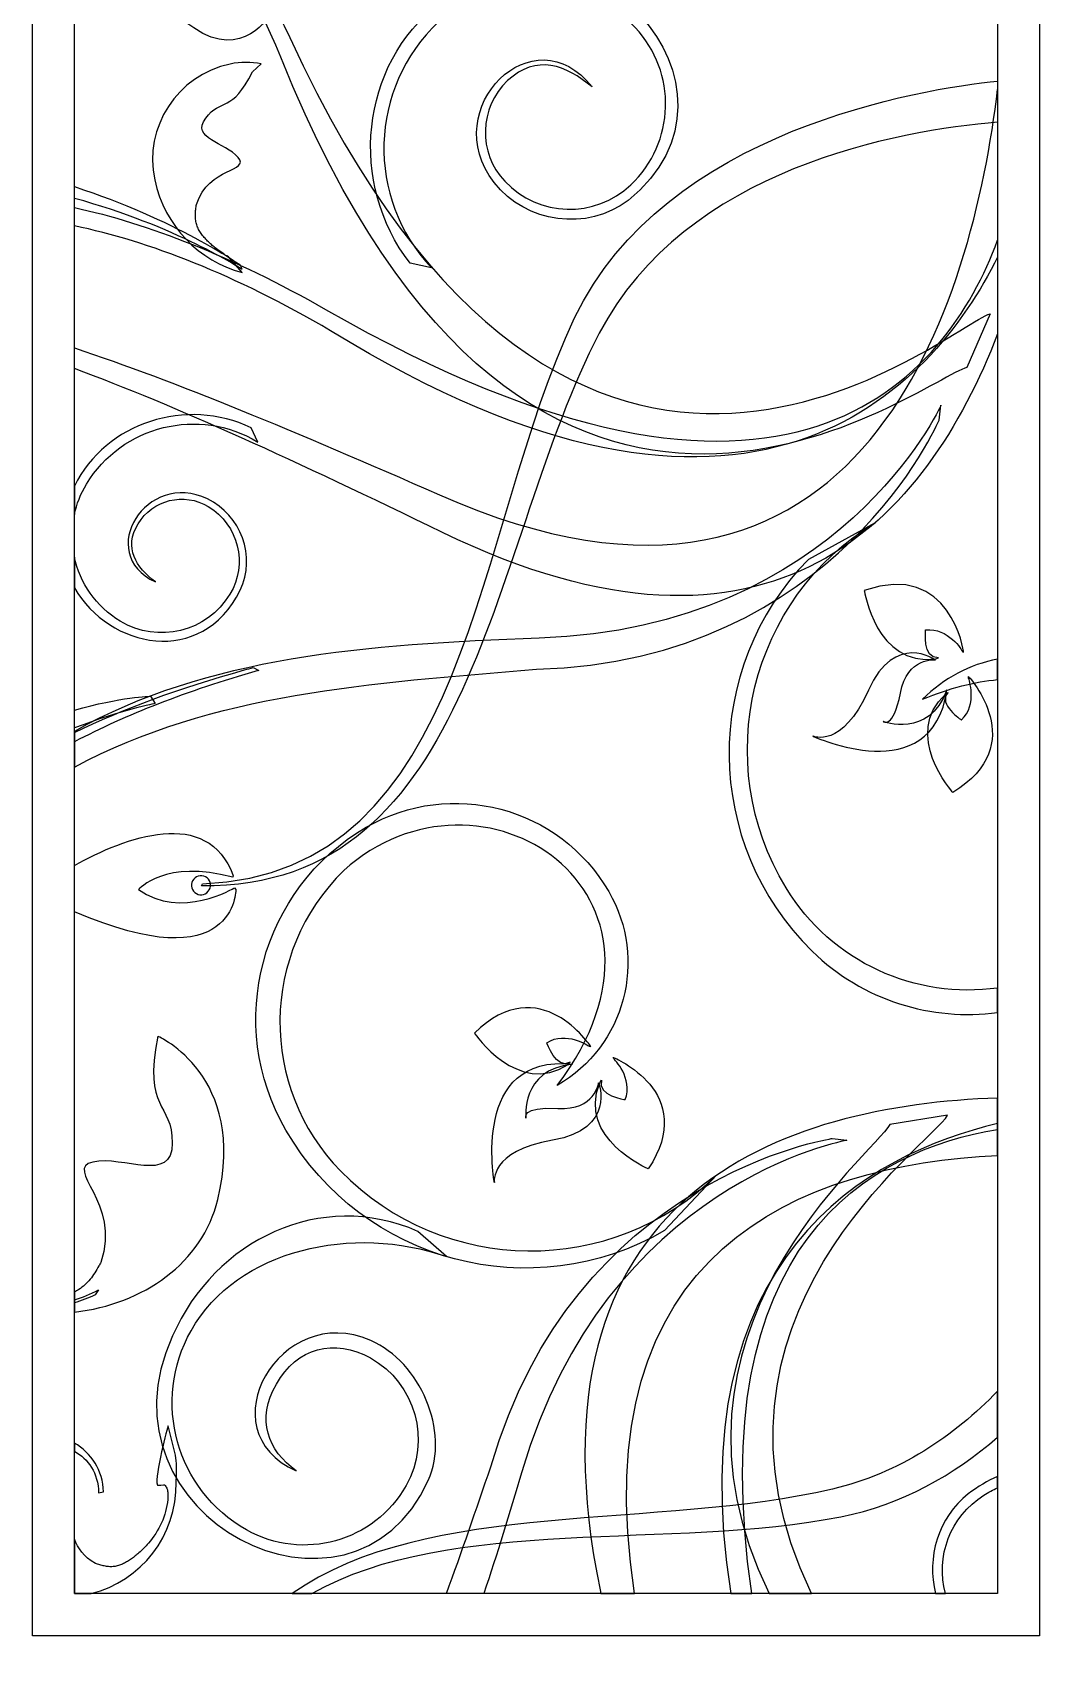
# Model space of a CAD drawing. Header units: centimetres. Extents: x -30 to 26, y -108 to 108.
# Drawn here: x -30 to 25.6, y -108.1 to -18.8 of the extents above; entities that cross this region are included whole.
import ezdxf

# ---------------------------------------------------------------- set-up
doc = ezdxf.new("R2010")
doc.units = ezdxf.units.CM
doc.header["$MEASUREMENT"] = 0
doc.layers.add('layer 1', color=7, linetype='Continuous')

msp = doc.modelspace()

# ---------------------------------------------------------------- linework, layer by layer
at = {"layer": 'layer 1', "color": 240}
for points, knots in [([(-30.03247, 76.08532), (-30.03247, 76.08532), (-30.03247, -107.32475), (-30.03247, -107.32475), (-30.03247, -107.32475), (-30.03247, -107.32475), (25.57028, -107.32475), (25.57028, -107.32475), (25.57028, -107.32475), (25.57028, -107.32475), (25.57028, 75.80665), (25.57028, 75.80665), (25.57028, 75.80665), (19.02279, 103.763), (-20.97378, 108.46851), (-30.03247, 76.08532)], [0, 0, 0, 0, 0.2, 0.2, 0.2, 0.2, 0.4, 0.4, 0.4, 0.4, 0.6, 0.6, 0.6, 0.6, 1, 1, 1, 1]), ([(-27.71568, 76.07787), (-27.71568, 76.07787), (-27.71568, -104.99393), (-27.71568, -104.99393), (-27.71568, -104.99393), (-27.71568, -104.99393), (23.2535, -104.99393), (23.2535, -104.99393), (23.2535, -104.99393), (23.2535, -104.99393), (23.2535, 76.07788), (23.2535, 76.07788), (23.2535, 76.07788), (17.25163, 100.58528), (-19.49713, 105.33198), (-27.71568, 76.07787)], [0, 0, 0, 0, 0.2, 0.2, 0.2, 0.2, 0.4, 0.4, 0.4, 0.4, 0.6, 0.6, 0.6, 0.6, 1, 1, 1, 1]), ([(22.83953, -34.3134), (20.54816, -34.94154), (-0.01399, -53.38529), (-15.82882, -19.04778), (-15.82882, -19.04778), (-19.09729, -11.95089), (-23.33697, -9.58166), (-27.71568, -8.79968), (-27.71568, -8.79968), (-27.71568, -8.79968), (-27.71568, -9.35522), (-27.71568, -9.35522), (-27.71568, -9.35522), (-23.3711, -10.32968), (-19.24193, -12.88183), (-16.31889, -20.14379), (-16.31889, -20.14379), (-2.20249, -55.21224), (19.23812, -37.797), (21.55679, -37.28225), (21.55679, -37.28225), (21.55679, -37.28225), (22.83953, -34.3134), (22.83953, -34.3134)], [0, 0, 0, 0, 0.14285714, 0.14285714, 0.14285714, 0.14285714, 0.28571429, 0.28571429, 0.28571429, 0.28571429, 0.42857143, 0.42857143, 0.42857143, 0.42857143, 0.57142857, 0.57142857, 0.57142857, 0.57142857, 0.71428571, 0.71428571, 0.71428571, 0.71428571, 1, 1, 1, 1]), ([(-8.00319, -31.77146), (-11.64647, -27.91606), (-11.47446, -21.8355), (-7.61828, -18.19231), (-7.61828, -18.19231), (-4.53344, -15.27711), (0.32963, -15.41358), (3.24509, -18.49881), (3.24509, -18.49881), (5.57737, -20.96749), (5.46715, -24.85823), (2.99969, -27.19106), (2.99969, -27.19106), (1.02471, -29.05652), (-2.08773, -28.96754), (-3.95352, -26.99269), (-3.95352, -26.99269), (-5.44579, -25.41458), (-5.37546, -22.92369), (-3.79641, -21.43157), (-3.79641, -21.43157), (-2.21984, -19.94225), (-0.54655, -20.58134), (0.86329, -21.78011), (0.86329, -21.78011), (-2.31788, -17.66846), (-7.72613, -22.94124), (-4.53571, -27.06525), (-4.53571, -27.06525), (-2.79926, -29.30952), (0.60824, -29.78057), (2.85214, -28.04312), (2.85214, -28.04312), (10.49782, -21.94617), (0.58979, -10.68093), (-7.58484, -17.18168), (-7.58484, -17.18168), (-11.96834, -20.57359), (-12.57841, -27.12621), (-9.18636, -31.51078), (-9.18636, -31.51078), (-9.18636, -31.51078), (-8.00319, -31.77146), (-8.00319, -31.77146)], [0, 0, 0, 0, 0.08333333, 0.08333333, 0.08333333, 0.08333333, 0.16666667, 0.16666667, 0.16666667, 0.16666667, 0.25, 0.25, 0.25, 0.25, 0.33333333, 0.33333333, 0.33333333, 0.33333333, 0.41666667, 0.41666667, 0.41666667, 0.41666667, 0.5, 0.5, 0.5, 0.5, 0.58333333, 0.58333333, 0.58333333, 0.58333333, 0.66666667, 0.66666667, 0.66666667, 0.66666667, 0.75, 0.75, 0.75, 0.75, 0.83333333, 0.83333333, 0.83333333, 0.83333333, 1, 1, 1, 1]), ([(-16.88084, -17.69904), (-16.88084, -17.69904), (-18.31886, -18.95165), (-19.53843, -17.59079), (-19.53843, -17.59079), (-20.75878, -16.22777), (-21.67588, -16.77657), (-21.67588, -16.77657), (-21.67588, -16.77657), (-21.67588, -16.77657), (-20.72719, -15.48356), (-17.78376, -16.34974), (-17.78376, -16.34974), (-17.78376, -16.34974), (-17.78326, -16.31212), (-17.78326, -16.31212), (-17.78326, -16.31212), (-23.08063, -13.6408), (-25.28746, -17.12801), (-25.28746, -17.12801), (-25.28746, -17.12801), (-25.28746, -17.12801), (-23.8176, -16.61524), (-21.11694, -18.51449), (-21.11694, -18.51449), (-18.41658, -20.41334), (-16.89242, -17.74706), (-16.89242, -17.74706), (-16.89242, -17.74706), (-16.89242, -17.74706), (-16.88084, -17.69904), (-16.88084, -17.69904)], [0, 0, 0, 0, 0.11111111, 0.11111111, 0.11111111, 0.11111111, 0.22222222, 0.22222222, 0.22222222, 0.22222222, 0.33333333, 0.33333333, 0.33333333, 0.33333333, 0.44444444, 0.44444444, 0.44444444, 0.44444444, 0.55555556, 0.55555556, 0.55555556, 0.55555556, 0.66666667, 0.66666667, 0.66666667, 0.66666667, 0.77777778, 0.77777778, 0.77777778, 0.77777778, 1, 1, 1, 1]), ([(-18.45338, -32.03469), (-20.81362, -31.38857), (-22.73873, -29.47771), (-23.28054, -26.91875), (-23.28054, -26.91875), (-23.89865, -24.00018), (-22.03409, -21.13316), (-19.11486, -20.5155), (-19.11486, -20.5155), (-18.53121, -20.39189), (-17.95012, -20.39244), (-17.39906, -20.49927), (-17.39906, -20.49927), (-17.39906, -20.49927), (-17.8813, -20.94142), (-17.8813, -20.94142), (-17.8813, -20.94142), (-18.99978, -23.22132), (-19.62059, -22.37933), (-20.46174, -23.50041), (-20.46174, -23.50041), (-21.3134, -24.63319), (-19.37016, -24.85462), (-18.67604, -25.66966), (-18.67604, -25.66966), (-17.98316, -26.48516), (-20.29925, -26.17091), (-20.97539, -28.26705), (-20.97539, -28.26705), (-20.98863, -28.30819), (-20.98866, -28.35881), (-20.99434, -28.40107), (-20.99434, -28.40107), (-21.00742, -28.49349), (-21.01833, -28.58567), (-21.02618, -28.67852), (-21.02618, -28.67852), (-21.03315, -28.76883), (-21.03703, -28.85952), (-21.0331, -28.95003), (-21.0331, -28.95003), (-21.0302, -29.03815), (-21.0211, -29.12622), (-21.00492, -29.21236), (-21.00492, -29.21236), (-20.98868, -29.29809), (-20.96482, -29.38239), (-20.93451, -29.4639), (-20.93451, -29.4639), (-20.90354, -29.54606), (-20.86645, -29.62597), (-20.82339, -29.70276), (-20.82339, -29.70276), (-20.77898, -29.78086), (-20.72978, -29.85597), (-20.67646, -29.92777), (-20.67646, -29.92777), (-20.62102, -30.00191), (-20.56263, -30.07269), (-20.5008, -30.14062), (-20.5008, -30.14062), (-20.43875, -30.20947), (-20.37394, -30.27646), (-20.30674, -30.34107), (-20.30674, -30.34107), (-20.23889, -30.40551), (-20.16916, -30.46795), (-20.09896, -30.52895), (-20.09896, -30.52895), (-20.02812, -30.58975), (-19.95613, -30.64875), (-19.8829, -30.70583), (-19.8829, -30.70583), (-19.66778, -30.87373), (-19.44093, -31.03183), (-19.20561, -31.16883), (-19.20561, -31.16883), (-19.20561, -31.16883), (-18.45338, -32.03469), (-18.45338, -32.03469)], [0, 0, 0, 0, 0.04761905, 0.04761905, 0.04761905, 0.04761905, 0.0952381, 0.0952381, 0.0952381, 0.0952381, 0.14285714, 0.14285714, 0.14285714, 0.14285714, 0.19047619, 0.19047619, 0.19047619, 0.19047619, 0.23809524, 0.23809524, 0.23809524, 0.23809524, 0.28571429, 0.28571429, 0.28571429, 0.28571429, 0.33333333, 0.33333333, 0.33333333, 0.33333333, 0.38095238, 0.38095238, 0.38095238, 0.38095238, 0.42857143, 0.42857143, 0.42857143, 0.42857143, 0.47619048, 0.47619048, 0.47619048, 0.47619048, 0.52380952, 0.52380952, 0.52380952, 0.52380952, 0.57142857, 0.57142857, 0.57142857, 0.57142857, 0.61904762, 0.61904762, 0.61904762, 0.61904762, 0.66666667, 0.66666667, 0.66666667, 0.66666667, 0.71428571, 0.71428571, 0.71428571, 0.71428571, 0.76190476, 0.76190476, 0.76190476, 0.76190476, 0.80952381, 0.80952381, 0.80952381, 0.80952381, 0.85714286, 0.85714286, 0.85714286, 0.85714286, 0.9047619, 0.9047619, 0.9047619, 0.9047619, 1, 1, 1, 1]), ([(23.2535, -21.91912), (21.88374, -33.24016), (16.1073, -54.73879), (-7.56339, -44.30986), (-7.56339, -44.30986), (-15.55232, -40.79047), (-22.15011, -38.03773), (-27.71568, -36.19355), (-27.71568, -36.19355), (-27.71568, -36.19355), (-27.71568, -37.33716), (-27.71568, -37.33716), (-27.71568, -37.33716), (-22.12009, -39.39191), (-15.47534, -42.45759), (-7.3889, -46.38911), (-7.3889, -46.38911), (10.86267, -55.26326), (19.33369, -45.59329), (23.2535, -35.41364), (23.2535, -35.41364), (23.2535, -35.41364), (23.2535, -21.91912), (23.2535, -21.91912)], [0, 0, 0, 0, 0.14285714, 0.14285714, 0.14285714, 0.14285714, 0.28571429, 0.28571429, 0.28571429, 0.28571429, 0.42857143, 0.42857143, 0.42857143, 0.42857143, 0.57142857, 0.57142857, 0.57142857, 0.57142857, 0.71428571, 0.71428571, 0.71428571, 0.71428571, 1, 1, 1, 1]), ([(-0.09992, -34.53793), (-5.69246, -46.21532), (-5.78898, -65.21001), (-20.6408, -65.80075), (-20.6408, -65.80075), (-20.6408, -65.80075), (-20.69314, -65.90102), (-20.69314, -65.90102), (-20.69314, -65.90102), (-5.51156, -66.10926), (-4.78247, -46.93645), (1.25957, -35.37817), (1.25957, -35.37817), (6.02164, -26.26769), (17.77237, -24.19476), (23.2535, -23.7258), (23.2535, -23.7258), (23.2535, -23.7258), (23.2535, -21.45407), (23.2535, -21.45407), (23.2535, -21.45407), (19.07328, -21.8885), (4.89271, -24.11206), (-0.09992, -34.53793)], [0, 0, 0, 0, 0.14285714, 0.14285714, 0.14285714, 0.14285714, 0.28571429, 0.28571429, 0.28571429, 0.28571429, 0.42857143, 0.42857143, 0.42857143, 0.42857143, 0.57142857, 0.57142857, 0.57142857, 0.57142857, 0.71428571, 0.71428571, 0.71428571, 0.71428571, 1, 1, 1, 1]), ([(-18.5534, -31.60597), (-18.5534, -31.60597), (-22.19206, -29.06481), (-27.71568, -27.28693), (-27.71568, -27.28693), (-27.71568, -27.28693), (-27.71568, -27.93329), (-27.71568, -27.93329), (-27.71568, -27.93329), (-22.12094, -29.45134), (-18.47824, -31.84552), (-18.47824, -31.84552), (-18.47824, -31.84552), (-18.47824, -31.84552), (-18.5534, -31.60597), (-18.5534, -31.60597)], [0, 0, 0, 0, 0.2, 0.2, 0.2, 0.2, 0.4, 0.4, 0.4, 0.4, 0.6, 0.6, 0.6, 0.6, 1, 1, 1, 1]), ([(-27.71568, -29.45338), (-23.58975, -30.30839), (-18.87513, -32.13696), (-13.56604, -35.24607), (-13.56604, -35.24607), (9.64194, -49.60402), (19.60282, -38.50118), (23.2535, -31.17285), (23.2535, -31.17285), (23.2535, -31.17285), (23.2535, -30.25028), (23.2535, -30.25028), (23.2535, -30.25028), (20.44045, -37.77436), (11.84307, -48.8244), (-13.84586, -34.06788), (-13.84586, -34.06788), (-19.03346, -31.11441), (-23.65042, -29.32892), (-27.71568, -28.43534), (-27.71568, -28.43534), (-27.71568, -28.43534), (-27.71568, -29.45338), (-27.71568, -29.45338)], [0, 0, 0, 0, 0.14285714, 0.14285714, 0.14285714, 0.14285714, 0.28571429, 0.28571429, 0.28571429, 0.28571429, 0.42857143, 0.42857143, 0.42857143, 0.42857143, 0.57142857, 0.57142857, 0.57142857, 0.57142857, 0.71428571, 0.71428571, 0.71428571, 0.71428571, 1, 1, 1, 1]), ([(-17.58739, -41.39226), (-20.84211, -39.42395), (-25.07739, -40.46709), (-27.04553, -43.72235), (-27.04553, -43.72235), (-27.36829, -44.25603), (-27.58973, -44.82262), (-27.71568, -45.39975), (-27.71568, -45.39975), (-27.71568, -45.39975), (-27.71568, -43.83224), (-27.71568, -43.83224), (-27.71568, -43.83224), (-25.97978, -40.29509), (-21.51455, -38.90141), (-17.9496, -40.60262), (-17.9496, -40.60262), (-17.9496, -40.60262), (-17.58739, -41.39226), (-17.58739, -41.39226)], [0, 0, 0, 0, 0.16666667, 0.16666667, 0.16666667, 0.16666667, 0.33333333, 0.33333333, 0.33333333, 0.33333333, 0.5, 0.5, 0.5, 0.5, 0.66666667, 0.66666667, 0.66666667, 0.66666667, 1, 1, 1, 1]), ([(20.01884, -40.17981), (20.01884, -40.17981), (14.42847, -53.45925), (-2.21081, -53.94636), (-2.21081, -53.94636), (-11.34147, -54.70625), (-20.08076, -55.24792), (-27.71568, -59.34353), (-27.71568, -59.34353), (-27.71568, -59.34353), (-27.71568, -57.37684), (-27.71568, -57.37684), (-27.71568, -57.37684), (-20.46699, -53.27952), (-11.59252, -52.5593), (-2.05293, -52.22675), (-2.05293, -52.22675), (14.58334, -51.64569), (20.12403, -39.36323), (20.12403, -39.36323), (20.12403, -39.36323), (20.12403, -39.36323), (20.01884, -40.17981), (20.01884, -40.17981)], [0, 0, 0, 0, 0.14285714, 0.14285714, 0.14285714, 0.14285714, 0.28571429, 0.28571429, 0.28571429, 0.28571429, 0.42857143, 0.42857143, 0.42857143, 0.42857143, 0.57142857, 0.57142857, 0.57142857, 0.57142857, 0.71428571, 0.71428571, 0.71428571, 0.71428571, 1, 1, 1, 1]), ([(-27.71568, -47.74225), (-27.40578, -49.17037), (-26.53191, -50.47302), (-25.18244, -51.28911), (-25.18244, -51.28911), (-23.09848, -52.54905), (-20.38849, -51.88147), (-19.12798, -49.79827), (-19.12798, -49.79827), (-18.12029, -48.13113), (-18.65489, -45.96337), (-20.322, -44.95542), (-20.322, -44.95542), (-21.65439, -44.14905), (-23.38938, -44.57628), (-24.1955, -45.9093), (-24.1955, -45.9093), (-25.00004, -47.24017), (-24.29827, -48.31587), (-23.24423, -49.12203), (-23.24423, -49.12203), (-26.60843, -47.51645), (-23.73374, -42.92622), (-20.35948, -44.5364), (-20.35948, -44.5364), (-18.52318, -45.41283), (-17.67605, -47.72939), (-18.55323, -49.56558), (-18.55323, -49.56558), (-20.69467, -53.88817), (-25.81067, -52.75963), (-27.71568, -49.44804), (-27.71568, -49.44804), (-27.71568, -49.44804), (-27.71568, -47.74225), (-27.71568, -47.74225)], [0, 0, 0, 0, 0.1, 0.1, 0.1, 0.1, 0.2, 0.2, 0.2, 0.2, 0.3, 0.3, 0.3, 0.3, 0.4, 0.4, 0.4, 0.4, 0.5, 0.5, 0.5, 0.5, 0.6, 0.6, 0.6, 0.6, 0.7, 0.7, 0.7, 0.7, 0.8, 0.8, 0.8, 0.8, 1, 1, 1, 1]), ([(16.49703, -45.84661), (9.56778, -50.05558), (7.3628, -59.08571), (11.57163, -66.01426), (11.57163, -66.01426), (14.08514, -70.15225), (18.74621, -72.18367), (23.2535, -71.54815), (23.2535, -71.54815), (23.2535, -71.54815), (23.2535, -72.89381), (23.2535, -72.89381), (23.2535, -72.89381), (19.6317, -73.39018), (15.82728, -72.26589), (13.01562, -69.50823), (13.01562, -69.50823), (6.98353, -63.59216), (6.88921, -53.90847), (12.80427, -47.87637), (12.80427, -47.87637), (12.80427, -47.87637), (16.49703, -45.84661), (16.49703, -45.84661)], [0, 0, 0, 0, 0.14285714, 0.14285714, 0.14285714, 0.14285714, 0.28571429, 0.28571429, 0.28571429, 0.28571429, 0.42857143, 0.42857143, 0.42857143, 0.42857143, 0.57142857, 0.57142857, 0.57142857, 0.57142857, 0.71428571, 0.71428571, 0.71428571, 0.71428571, 1, 1, 1, 1]), ([(21.30074, -52.93592), (21.30074, -52.93592), (20.5328, -51.61446), (19.27679, -51.77303), (19.27679, -51.77303), (19.27679, -51.77303), (19.09489, -53.36083), (19.98638, -53.30685), (19.98638, -53.30685), (19.98638, -53.30685), (19.83269, -53.36241), (19.83269, -53.36241), (19.83269, -53.36241), (16.53908, -53.8187), (15.88856, -49.59211), (15.88856, -49.59211), (15.88856, -49.59211), (20.68738, -47.92782), (21.3753, -52.99905), (21.3753, -52.99905), (21.3753, -52.99905), (21.3753, -52.99905), (21.30074, -52.93592), (21.30074, -52.93592)], [0, 0, 0, 0, 0.14285714, 0.14285714, 0.14285714, 0.14285714, 0.28571429, 0.28571429, 0.28571429, 0.28571429, 0.42857143, 0.42857143, 0.42857143, 0.42857143, 0.57142857, 0.57142857, 0.57142857, 0.57142857, 0.71428571, 0.71428571, 0.71428571, 0.71428571, 1, 1, 1, 1]), ([(19.81725, -53.42716), (19.81725, -53.42716), (18.27506, -53.24185), (17.88526, -55.25717), (17.88526, -55.25717), (17.49564, -57.27331), (16.92608, -56.82639), (16.92608, -56.82639), (16.92608, -56.82639), (16.92608, -56.82639), (19.43984, -57.81502), (20.45594, -55.08031), (20.45594, -55.08031), (19.6354, -60.68278), (13.05612, -57.63963), (13.05612, -57.63963), (13.05612, -57.63963), (13.05612, -57.63963), (14.65634, -58.36174), (16.11898, -55.10163), (16.11898, -55.10163), (17.58201, -51.84188), (19.81725, -53.42716), (19.81725, -53.42716)], [0, 0, 0, 0, 0.14285714, 0.14285714, 0.14285714, 0.14285714, 0.28571429, 0.28571429, 0.28571429, 0.28571429, 0.42857143, 0.42857143, 0.42857143, 0.42857143, 0.57142857, 0.57142857, 0.57142857, 0.57142857, 0.71428571, 0.71428571, 0.71428571, 0.71428571, 1, 1, 1, 1]), ([(23.2535, -54.51253), (21.99163, -54.62822), (20.60815, -54.97383), (19.1105, -55.60241), (19.1105, -55.60241), (20.27748, -54.41295), (21.73098, -53.67493), (23.2535, -53.38965), (23.2535, -53.38965), (23.2535, -53.38965), (23.2535, -54.51253), (23.2535, -54.51253)], [0, 0, 0, 0, 0.25, 0.25, 0.25, 0.25, 0.5, 0.5, 0.5, 0.5, 1, 1, 1, 1]), ([(-18.32248, -53.97886), (-21.91908, -54.9793), (-25.03233, -56.14361), (-27.71568, -57.42655), (-27.71568, -57.42655), (-27.71568, -57.42655), (-27.71568, -57.95076), (-27.71568, -57.95076), (-27.71568, -57.95076), (-24.87881, -56.47359), (-21.52548, -55.13829), (-17.57393, -54.01217), (-17.57393, -54.01217), (-17.56208, -54.00864), (-17.54998, -54.00576), (-17.53784, -54.003), (-17.53784, -54.003), (-17.53784, -54.003), (-17.84175, -53.84436), (-17.84175, -53.84436), (-17.84175, -53.84436), (-18.00082, -53.88943), (-18.16109, -53.93431), (-18.32248, -53.97886)], [0, 0, 0, 0, 0.14285714, 0.14285714, 0.14285714, 0.14285714, 0.28571429, 0.28571429, 0.28571429, 0.28571429, 0.42857143, 0.42857143, 0.42857143, 0.42857143, 0.57142857, 0.57142857, 0.57142857, 0.57142857, 0.71428571, 0.71428571, 0.71428571, 0.71428571, 1, 1, 1, 1]), ([(21.65022, -54.44473), (21.65022, -54.44473), (22.17869, -55.87665), (21.25657, -56.74408), (21.25657, -56.74408), (21.25657, -56.74408), (19.91625, -55.87213), (20.52612, -55.21943), (20.52612, -55.21943), (20.52612, -55.21943), (20.38538, -55.30295), (20.38538, -55.30295), (20.38538, -55.30295), (17.93468, -57.55077), (20.77683, -60.74396), (20.77683, -60.74396), (20.77683, -60.74396), (25.11788, -58.10639), (21.64858, -54.346), (21.64858, -54.346), (21.64858, -54.346), (21.64858, -54.346), (21.65022, -54.44473), (21.65022, -54.44473)], [0, 0, 0, 0, 0.14285714, 0.14285714, 0.14285714, 0.14285714, 0.28571429, 0.28571429, 0.28571429, 0.28571429, 0.42857143, 0.42857143, 0.42857143, 0.42857143, 0.57142857, 0.57142857, 0.57142857, 0.57142857, 0.71428571, 0.71428571, 0.71428571, 0.71428571, 1, 1, 1, 1]), ([(-23.51224, -55.4327), (-23.51224, -55.4327), (-25.15522, -55.45644), (-27.71568, -56.21029), (-27.71568, -56.21029), (-27.71568, -56.21029), (-27.71568, -57.18541), (-27.71568, -57.18541), (-27.71568, -57.18541), (-25.06085, -56.18154), (-23.24878, -55.83468), (-23.24878, -55.83468), (-23.24878, -55.83468), (-23.24878, -55.83468), (-23.51224, -55.4327), (-23.51224, -55.4327)], [0, 0, 0, 0, 0.2, 0.2, 0.2, 0.2, 0.4, 0.4, 0.4, 0.4, 0.6, 0.6, 0.6, 0.6, 1, 1, 1, 1]), ([(7.74935, -81.87197), (1.95837, -87.546), (-7.33658, -87.45076), (-13.00997, -81.66009), (-13.00997, -81.66009), (-17.54994, -77.02653), (-17.47368, -69.59156), (-12.84038, -65.05298), (-12.84038, -65.05298), (-5.30466, -58.29394), (7.01362, -66.24717), (-1.05788, -76.92841), (-1.05788, -76.92841), (2.68199, -74.75663), (3.95549, -69.96449), (1.78451, -66.22389), (1.78451, -66.22389), (-0.92993, -61.54697), (-6.92153, -59.95578), (-11.59739, -62.67094), (-11.59739, -62.67094), (-17.4434, -66.06322), (-19.43155, -73.55264), (-16.03866, -79.39736), (-16.03866, -79.39736), (-11.79697, -86.70448), (-2.437, -89.18922), (4.86987, -84.94851), (4.86987, -84.94851), (4.86987, -84.94851), (7.74935, -81.87197), (7.74935, -81.87197)], [0, 0, 0, 0, 0.11111111, 0.11111111, 0.11111111, 0.11111111, 0.22222222, 0.22222222, 0.22222222, 0.22222222, 0.33333333, 0.33333333, 0.33333333, 0.33333333, 0.44444444, 0.44444444, 0.44444444, 0.44444444, 0.55555556, 0.55555556, 0.55555556, 0.55555556, 0.66666667, 0.66666667, 0.66666667, 0.66666667, 0.77777778, 0.77777778, 0.77777778, 0.77777778, 1, 1, 1, 1]), ([(-18.87477, -66.01421), (-18.87477, -66.01421), (-21.85353, -67.8097), (-24.16988, -66.10899), (-24.16988, -66.10899), (-24.16988, -66.10899), (-22.69086, -64.40351), (-18.96964, -65.43342), (-18.96964, -65.43342), (-18.96964, -65.43342), (-18.94111, -65.35105), (-18.94111, -65.35105), (-18.94111, -65.35105), (-20.37268, -61.47952), (-24.90895, -63.22607), (-27.71568, -64.77706), (-27.71568, -64.77706), (-27.71568, -64.77706), (-27.71568, -67.33297), (-27.71568, -67.33297), (-27.71568, -67.33297), (-18.76796, -71.2007), (-18.79666, -66.09801), (-18.79666, -66.09801), (-18.79666, -66.09801), (-18.79666, -66.09801), (-18.87477, -66.01421), (-18.87477, -66.01421)], [0, 0, 0, 0, 0.125, 0.125, 0.125, 0.125, 0.25, 0.25, 0.25, 0.25, 0.375, 0.375, 0.375, 0.375, 0.5, 0.5, 0.5, 0.5, 0.625, 0.625, 0.625, 0.625, 0.75, 0.75, 0.75, 0.75, 1, 1, 1, 1]), ([(-20.39001, -65.46879), (-20.16815, -65.65497), (-20.13995, -65.98501), (-20.32584, -66.20763), (-20.32584, -66.20763), (-20.51211, -66.43128), (-20.84273, -66.46195), (-21.06503, -66.27594), (-21.06503, -66.27594), (-21.28613, -66.09211), (-21.31492, -65.76016), (-21.12812, -65.53795), (-21.12812, -65.53795), (-20.94225, -65.31458), (-20.6113, -65.28378), (-20.39001, -65.46879)], [0, 0, 0, 0, 0.2, 0.2, 0.2, 0.2, 0.4, 0.4, 0.4, 0.4, 0.6, 0.6, 0.6, 0.6, 1, 1, 1, 1]), ([(0.69158, -74.7536), (0.69158, -74.7536), (-0.5653, -73.88763), (-1.63372, -74.56676), (-1.63372, -74.56676), (-1.63372, -74.56676), (-1.12008, -76.081), (-0.33691, -75.65136), (-0.33691, -75.65136), (-0.33691, -75.65136), (-0.45262, -75.7671), (-0.45262, -75.7671), (-0.45262, -75.7671), (-3.2364, -77.58622), (-5.62808, -74.04303), (-5.62808, -74.04303), (-5.62808, -74.04303), (-1.99944, -70.48854), (0.78684, -74.7796), (0.78684, -74.7796), (0.78684, -74.7796), (0.78684, -74.7796), (0.69158, -74.7536), (0.69158, -74.7536)], [0, 0, 0, 0, 0.14285714, 0.14285714, 0.14285714, 0.14285714, 0.28571429, 0.28571429, 0.28571429, 0.28571429, 0.42857143, 0.42857143, 0.42857143, 0.42857143, 0.57142857, 0.57142857, 0.57142857, 0.57142857, 0.71428571, 0.71428571, 0.71428571, 0.71428571, 1, 1, 1, 1]), ([(-27.71568, -88.33493), (-27.63, -88.29253), (-27.54669, -88.246), (-27.46607, -88.19486), (-27.46607, -88.19486), (-27.3482, -88.11898), (-27.23655, -88.0355), (-27.13297, -87.94112), (-27.13297, -87.94112), (-27.02791, -87.84668), (-26.93152, -87.74343), (-26.84248, -87.63325), (-26.84248, -87.63325), (-26.75061, -87.5209), (-26.6675, -87.40052), (-26.58929, -87.27808), (-26.58929, -87.27808), (-26.50891, -87.15307), (-26.43497, -87.02356), (-26.36163, -86.89377), (-26.36163, -86.89377), (-26.32827, -86.83381), (-26.27954, -86.76863), (-26.25723, -86.70325), (-26.25723, -86.70325), (-25.09664, -83.36898), (-28.36165, -81.53313), (-26.68709, -81.15977), (-26.68709, -81.15977), (-25.01307, -80.78699), (-22.31405, -82.38156), (-22.30794, -80.11026), (-22.30794, -80.11026), (-22.30126, -77.83912), (-23.94432, -78.35164), (-23.10979, -74.21186), (-23.10979, -74.21186), (-23.10979, -74.21186), (-18.14116, -76.38025), (-19.79881, -83.23167), (-19.79881, -83.23167), (-20.64195, -86.71376), (-23.90175, -89.03041), (-27.71568, -89.44473), (-27.71568, -89.44473), (-27.71568, -89.44473), (-27.71568, -88.33493), (-27.71568, -88.33493)], [0, 0, 0, 0, 0.07692308, 0.07692308, 0.07692308, 0.07692308, 0.15384615, 0.15384615, 0.15384615, 0.15384615, 0.23076923, 0.23076923, 0.23076923, 0.23076923, 0.30769231, 0.30769231, 0.30769231, 0.30769231, 0.38461538, 0.38461538, 0.38461538, 0.38461538, 0.46153846, 0.46153846, 0.46153846, 0.46153846, 0.53846154, 0.53846154, 0.53846154, 0.53846154, 0.61538462, 0.61538462, 0.61538462, 0.61538462, 0.69230769, 0.69230769, 0.69230769, 0.69230769, 0.76923077, 0.76923077, 0.76923077, 0.76923077, 0.84615385, 0.84615385, 0.84615385, 0.84615385, 1, 1, 1, 1]), ([(1.22456, -76.78121), (1.22456, -76.78121), (1.02297, -78.32135), (-1.02617, -78.20097), (-1.02617, -78.20097), (-3.07605, -78.08021), (-2.78377, -78.74255), (-2.78377, -78.74255), (-2.78377, -78.74255), (-2.78377, -78.74255), (-3.12044, -76.06244), (-0.21944, -75.75375), (-0.21944, -75.75375), (-5.8509, -75.16417), (-4.52825, -82.29147), (-4.52825, -82.29147), (-4.52825, -82.29147), (-4.52825, -82.29147), (-4.83246, -80.56242), (-1.31199, -79.95089), (-1.31199, -79.95089), (2.20822, -79.33891), (1.22456, -76.78121), (1.22456, -76.78121)], [0, 0, 0, 0, 0.14285714, 0.14285714, 0.14285714, 0.14285714, 0.28571429, 0.28571429, 0.28571429, 0.28571429, 0.42857143, 0.42857143, 0.42857143, 0.42857143, 0.57142857, 0.57142857, 0.57142857, 0.57142857, 0.71428571, 0.71428571, 0.71428571, 0.71428571, 1, 1, 1, 1]), ([(2.06721, -75.46516), (2.06721, -75.46516), (3.15788, -76.53587), (2.69381, -77.71372), (2.69381, -77.71372), (2.69381, -77.71372), (1.1103, -77.49755), (1.38294, -76.64706), (1.38294, -76.64706), (1.38294, -76.64706), (1.29112, -76.78225), (1.29112, -76.78225), (1.29112, -76.78225), (0.03496, -79.8609), (3.96965, -81.53586), (3.96965, -81.53586), (3.96965, -81.53586), (6.76835, -77.29725), (2.02447, -75.3773), (2.02447, -75.3773), (2.02447, -75.3773), (2.02447, -75.3773), (2.06721, -75.46516), (2.06721, -75.46516)], [0, 0, 0, 0, 0.14285714, 0.14285714, 0.14285714, 0.14285714, 0.28571429, 0.28571429, 0.28571429, 0.28571429, 0.42857143, 0.42857143, 0.42857143, 0.42857143, 0.57142857, 0.57142857, 0.57142857, 0.57142857, 0.71428571, 0.71428571, 0.71428571, 0.71428571, 1, 1, 1, 1]), ([(23.2535, -80.80153), (12.37259, -81.30871), (0.29317, -85.99086), (3.20672, -104.99393), (3.20672, -104.99393), (3.20672, -104.99393), (1.34293, -104.99393), (1.34293, -104.99393), (1.34293, -104.99393), (1.33524, -104.95652), (1.32791, -104.92028), (1.32021, -104.88281), (1.32021, -104.88281), (-3.24278, -82.6941), (11.56964, -78.02381), (23.2535, -77.62585), (23.2535, -77.62585), (23.2535, -77.62585), (23.2535, -80.80153), (23.2535, -80.80153)], [0, 0, 0, 0, 0.16666667, 0.16666667, 0.16666667, 0.16666667, 0.33333333, 0.33333333, 0.33333333, 0.33333333, 0.5, 0.5, 0.5, 0.5, 0.66666667, 0.66666667, 0.66666667, 0.66666667, 1, 1, 1, 1]), ([(20.49231, -78.5767), (19.58354, -80.17391), (5.65275, -89.72975), (12.97091, -104.99393), (12.97091, -104.99393), (12.97091, -104.99393), (10.6412, -104.99393), (10.6412, -104.99393), (10.6412, -104.99393), (3.53085, -90.56513), (16.48531, -80.694), (17.29854, -79.08589), (17.29854, -79.08589), (17.29854, -79.08589), (20.49231, -78.5767), (20.49231, -78.5767)], [0, 0, 0, 0, 0.2, 0.2, 0.2, 0.2, 0.4, 0.4, 0.4, 0.4, 0.6, 0.6, 0.6, 0.6, 1, 1, 1, 1]), ([(8.52195, -104.99393), (5.59657, -86.3376), (16.21021, -80.67507), (23.2535, -79.03884), (23.2535, -79.03884), (23.2535, -79.03884), (23.2535, -79.35463), (23.2535, -79.35463), (23.2535, -79.35463), (16.26861, -80.52412), (6.86516, -85.60642), (9.6779, -104.99393), (9.6779, -104.99393), (9.6779, -104.99393), (8.52195, -104.99393), (8.52195, -104.99393)], [0, 0, 0, 0, 0.2, 0.2, 0.2, 0.2, 0.4, 0.4, 0.4, 0.4, 0.6, 0.6, 0.6, 0.6, 1, 1, 1, 1]), ([(14.11076, -79.85999), (14.11076, -79.85999), (-0.13838, -81.99488), (-4.72281, -97.99756), (-4.72281, -97.99756), (-5.54109, -100.3651), (-6.33645, -102.70815), (-7.17968, -104.99393), (-7.17968, -104.99393), (-7.17968, -104.99393), (-5.11516, -104.99393), (-5.11516, -104.99393), (-5.11516, -104.99393), (-4.37487, -102.81638), (-3.68942, -100.56645), (-3.01753, -98.26959), (-3.01753, -98.26959), (1.6572, -82.29304), (14.92801, -79.95988), (14.92801, -79.95988), (14.92801, -79.95988), (14.92801, -79.95988), (14.11076, -79.85999), (14.11076, -79.85999)], [0, 0, 0, 0, 0.14285714, 0.14285714, 0.14285714, 0.14285714, 0.28571429, 0.28571429, 0.28571429, 0.28571429, 0.42857143, 0.42857143, 0.42857143, 0.42857143, 0.57142857, 0.57142857, 0.57142857, 0.57142857, 0.71428571, 0.71428571, 0.71428571, 0.71428571, 1, 1, 1, 1]), ([(-7.16917, -86.38101), (-12.29559, -84.57557), (-18.72646, -85.95483), (-21.27318, -90.47437), (-21.27318, -90.47437), (-23.46534, -94.36015), (-22.0937, -99.28664), (-18.20743, -101.47897), (-18.20743, -101.47897), (-15.09795, -103.23263), (-11.15673, -102.13417), (-9.40221, -99.02578), (-9.40221, -99.02578), (-7.99967, -96.53825), (-8.87923, -93.38563), (-11.36671, -91.98272), (-11.36671, -91.98272), (-13.3548, -90.86031), (-15.43846, -91.43153), (-16.56047, -93.42054), (-16.56047, -93.42054), (-17.68026, -95.40632), (-17.04385, -97.08315), (-15.46363, -98.2176), (-15.46363, -98.2176), (-20.46432, -96.01433), (-16.36798, -88.8092), (-11.35234, -91.01877), (-11.35234, -91.01877), (-8.62277, -92.22146), (-6.97093, -96.01781), (-8.17473, -98.74724), (-8.17473, -98.74724), (-12.45692, -108.09213), (-26.85578, -100.75143), (-22.2957, -90.76459), (-22.2957, -90.76459), (-19.94634, -85.43316), (-14.0912, -82.64011), (-8.75863, -84.98935), (-8.75863, -84.98935), (-8.75863, -84.98935), (-7.16917, -86.38101), (-7.16917, -86.38101)], [0, 0, 0, 0, 0.08333333, 0.08333333, 0.08333333, 0.08333333, 0.16666667, 0.16666667, 0.16666667, 0.16666667, 0.25, 0.25, 0.25, 0.25, 0.33333333, 0.33333333, 0.33333333, 0.33333333, 0.41666667, 0.41666667, 0.41666667, 0.41666667, 0.5, 0.5, 0.5, 0.5, 0.58333333, 0.58333333, 0.58333333, 0.58333333, 0.66666667, 0.66666667, 0.66666667, 0.66666667, 0.75, 0.75, 0.75, 0.75, 0.83333333, 0.83333333, 0.83333333, 0.83333333, 1, 1, 1, 1]), ([(-27.71568, -88.93855), (-27.32936, -88.81809), (-26.94462, -88.673), (-26.56342, -88.49477), (-26.56342, -88.49477), (-26.56342, -88.49477), (-26.3744, -88.22294), (-26.3744, -88.22294), (-26.3744, -88.22294), (-26.81748, -88.45196), (-27.26556, -88.63155), (-27.71568, -88.77338), (-27.71568, -88.77338), (-27.71568, -88.77338), (-27.71568, -88.93855), (-27.71568, -88.93855)], [0, 0, 0, 0, 0.2, 0.2, 0.2, 0.2, 0.4, 0.4, 0.4, 0.4, 0.6, 0.6, 0.6, 0.6, 1, 1, 1, 1]), ([(14.60521, -100.74899), (5.34015, -102.59726), (-6.9755, -100.64888), (-14.60591, -104.99393), (-14.60591, -104.99393), (-14.60591, -104.99393), (-15.68267, -104.99393), (-15.68267, -104.99393), (-15.68267, -104.99393), (-8.31246, -99.76822), (4.61153, -101.47146), (14.12704, -99.22402), (14.12704, -99.22402), (17.83494, -98.34839), (20.84304, -96.30312), (23.2535, -93.81147), (23.2535, -93.81147), (23.2535, -93.81147), (23.2535, -96.35941), (23.2535, -96.35941), (23.2535, -96.35941), (20.84703, -98.43564), (17.97764, -100.07638), (14.60521, -100.74899)], [0, 0, 0, 0, 0.14285714, 0.14285714, 0.14285714, 0.14285714, 0.28571429, 0.28571429, 0.28571429, 0.28571429, 0.42857143, 0.42857143, 0.42857143, 0.42857143, 0.57142857, 0.57142857, 0.57142857, 0.57142857, 0.71428571, 0.71428571, 0.71428571, 0.71428571, 1, 1, 1, 1]), ([(-22.09597, -98.85553), (-22.03946, -101.79861), (-24.04262, -104.3056), (-26.78459, -104.99393), (-26.78459, -104.99393), (-26.78459, -104.99393), (-27.71568, -104.99393), (-27.71568, -104.99393), (-27.71568, -104.99393), (-27.71568, -104.99393), (-27.71568, -101.99883), (-27.71568, -101.99883), (-27.71568, -101.99883), (-27.52766, -102.46657), (-27.20577, -102.96892), (-26.54965, -103.32545), (-26.54965, -103.32545), (-26.51473, -103.34441), (-26.469, -103.35303), (-26.43178, -103.36533), (-26.43178, -103.36533), (-26.35049, -103.39284), (-26.26906, -103.41835), (-26.1865, -103.4412), (-26.1865, -103.4412), (-26.10608, -103.46283), (-26.0248, -103.48173), (-25.94236, -103.49355), (-25.94236, -103.49355), (-25.86224, -103.50589), (-25.78112, -103.51261), (-25.70054, -103.51262), (-25.70054, -103.51262), (-25.62033, -103.5125), (-25.54011, -103.50526), (-25.46131, -103.49171), (-25.46131, -103.49171), (-25.38183, -103.47767), (-25.30333, -103.45773), (-25.22663, -103.43185), (-25.22663, -103.43185), (-25.14852, -103.40499), (-25.07231, -103.37329), (-24.99838, -103.3373), (-24.99838, -103.3373), (-24.92198, -103.2998), (-24.84812, -103.25906), (-24.77625, -103.21472), (-24.77625, -103.21472), (-24.7035, -103.17035), (-24.63197, -103.12316), (-24.56218, -103.07341), (-24.56218, -103.07341), (-24.49244, -103.02304), (-24.42419, -102.97065), (-24.35716, -102.91757), (-24.35716, -102.91757), (-24.29019, -102.86389), (-24.22466, -102.80886), (-24.16065, -102.75238), (-24.16065, -102.75238), (-23.97243, -102.58651), (-23.79107, -102.40839), (-23.62734, -102.21902), (-23.62734, -102.21902), (-23.04124, -101.54367), (-22.64271, -100.6871), (-22.55816, -99.79387), (-22.55816, -99.79387), (-22.54938, -99.70164), (-22.54397, -99.60865), (-22.54698, -99.51667), (-22.54698, -99.51667), (-22.54966, -99.43433), (-22.55823, -99.35056), (-22.57925, -99.27041), (-22.57925, -99.27041), (-22.59824, -99.20074), (-22.62663, -99.13475), (-22.66562, -99.07298), (-22.66562, -99.07298), (-22.68385, -99.04441), (-22.70362, -99.01655), (-22.72505, -98.98983), (-22.72505, -98.98983), (-22.74457, -98.96591), (-23.12398, -99.03772), (-23.13281, -99.00752), (-23.13281, -99.00752), (-23.29304, -98.48006), (-22.54196, -95.73571), (-22.54196, -95.73571), (-22.54196, -95.73571), (-22.54196, -95.73571), (-22.12336, -97.35256), (-22.12336, -97.35256), (-22.12336, -97.35256), (-22.12336, -97.35256), (-22.08787, -97.66209), (-22.08787, -97.66209), (-22.08787, -97.66209), (-22.06023, -98.07316), (-22.06458, -98.47105), (-22.09597, -98.85553)], [0, 0, 0, 0, 0.03703704, 0.03703704, 0.03703704, 0.03703704, 0.07407407, 0.07407407, 0.07407407, 0.07407407, 0.11111111, 0.11111111, 0.11111111, 0.11111111, 0.14814815, 0.14814815, 0.14814815, 0.14814815, 0.18518519, 0.18518519, 0.18518519, 0.18518519, 0.22222222, 0.22222222, 0.22222222, 0.22222222, 0.25925926, 0.25925926, 0.25925926, 0.25925926, 0.2962963, 0.2962963, 0.2962963, 0.2962963, 0.33333333, 0.33333333, 0.33333333, 0.33333333, 0.37037037, 0.37037037, 0.37037037, 0.37037037, 0.40740741, 0.40740741, 0.40740741, 0.40740741, 0.44444444, 0.44444444, 0.44444444, 0.44444444, 0.48148148, 0.48148148, 0.48148148, 0.48148148, 0.51851852, 0.51851852, 0.51851852, 0.51851852, 0.55555556, 0.55555556, 0.55555556, 0.55555556, 0.59259259, 0.59259259, 0.59259259, 0.59259259, 0.62962963, 0.62962963, 0.62962963, 0.62962963, 0.66666667, 0.66666667, 0.66666667, 0.66666667, 0.7037037, 0.7037037, 0.7037037, 0.7037037, 0.74074074, 0.74074074, 0.74074074, 0.74074074, 0.77777778, 0.77777778, 0.77777778, 0.77777778, 0.81481481, 0.81481481, 0.81481481, 0.81481481, 0.85185185, 0.85185185, 0.85185185, 0.85185185, 0.88888889, 0.88888889, 0.88888889, 0.88888889, 0.92592593, 0.92592593, 0.92592593, 0.92592593, 1, 1, 1, 1]), ([(-27.71568, -96.67877), (-26.77664, -97.21265), (-26.13335, -98.21171), (-26.10683, -99.37034), (-26.10683, -99.37034), (-26.10683, -99.37034), (-26.37488, -99.43779), (-26.37488, -99.43779), (-26.37488, -99.43779), (-26.40062, -98.32604), (-26.94993, -97.55884), (-27.71568, -97.13414), (-27.71568, -97.13414), (-27.71568, -97.13414), (-27.71568, -96.67877), (-27.71568, -96.67877)], [0, 0, 0, 0, 0.2, 0.2, 0.2, 0.2, 0.4, 0.4, 0.4, 0.4, 0.6, 0.6, 0.6, 0.6, 1, 1, 1, 1]), ([(23.2535, -99.15076), (22.99344, -99.26812), (22.73831, -99.40452), (22.49023, -99.56134), (22.49023, -99.56134), (20.62482, -100.74171), (19.82421, -102.96873), (20.36886, -104.99393), (20.36886, -104.99393), (20.36886, -104.99393), (19.82453, -104.99393), (19.82453, -104.99393), (19.82453, -104.99393), (19.32299, -103.01811), (19.96228, -100.79245), (21.62814, -99.49373), (21.62814, -99.49373), (22.16868, -99.08461), (22.71234, -98.76637), (23.2535, -98.52489), (23.2535, -98.52489), (23.2535, -98.52489), (23.2535, -99.15076), (23.2535, -99.15076)], [0, 0, 0, 0, 0.14285714, 0.14285714, 0.14285714, 0.14285714, 0.28571429, 0.28571429, 0.28571429, 0.28571429, 0.42857143, 0.42857143, 0.42857143, 0.42857143, 0.57142857, 0.57142857, 0.57142857, 0.57142857, 0.71428571, 0.71428571, 0.71428571, 0.71428571, 1, 1, 1, 1])]:
    msp.add_open_spline(points, degree=3, knots=knots, dxfattribs=at)
at = {"layer": 'layer 1', "color": 7}
msp.add_open_spline([(-27.71568, 76.07787), (-27.71568, 76.07787), (-27.71568, -104.99393), (-27.71568, -104.99393), (-27.71568, -104.99393), (-27.71568, -104.99393), (23.2535, -104.99393), (23.2535, -104.99393), (23.2535, -104.99393), (23.2535, -104.99393), (23.2535, 76.07788), (23.2535, 76.07788), (23.2535, 76.07788), (17.25163, 100.58528), (-19.49713, 105.33198), (-27.71568, 76.07787)], degree=3, knots=[0, 0, 0, 0, 0.2, 0.2, 0.2, 0.2, 0.4, 0.4, 0.4, 0.4, 0.6, 0.6, 0.6, 0.6, 1, 1, 1, 1], dxfattribs=at)

doc.saveas('drawing.dxf')
